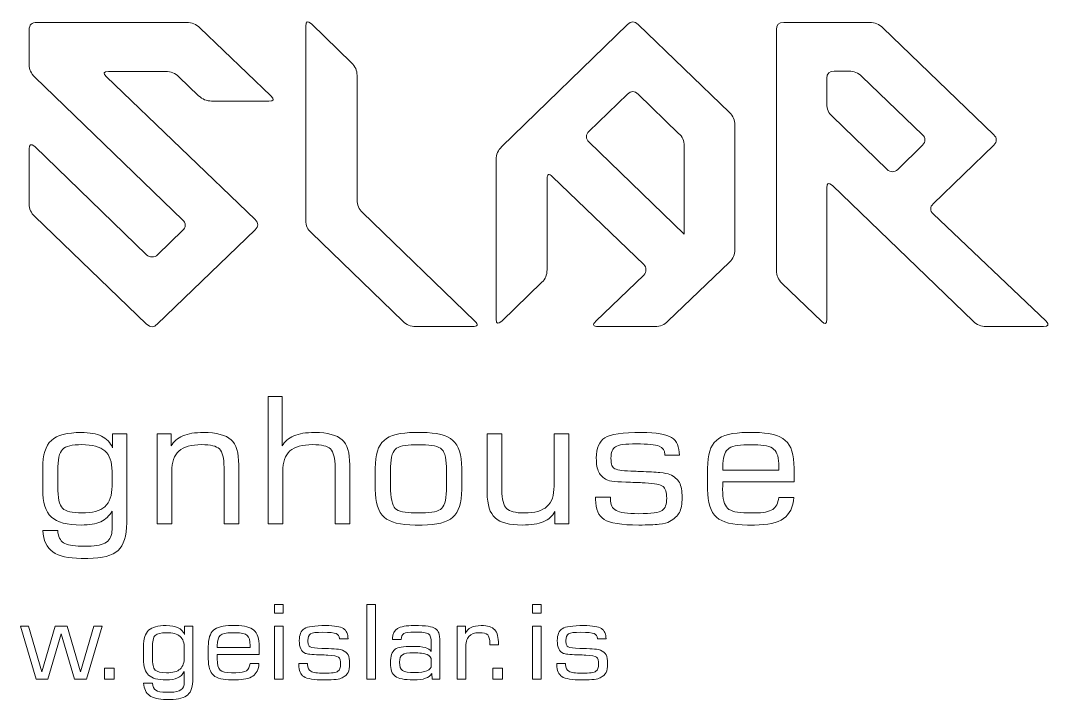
# Model space of a CAD drawing. Header units: inches. Extents: x -487 to 78, y 105 to 340.
# Drawn here: x -360.27 to -334.4, y 156.61 to 173.67 of the extents above; entities that cross this region are included whole.
import ezdxf

# ---------------------------------------------------------------- set-up
doc = ezdxf.new("R2010")
doc.units = ezdxf.units.IN
doc.header["$MEASUREMENT"] = 0
doc.layers.add('Capa 2', color=20, linetype='Continuous')

msp = doc.modelspace()

# ---------------------------------------------------------------- linework, layer by layer
at = {"layer": 'Capa 2', "lineweight": 0}
for points in [[(-353.886, 158.771), (-353.886, 158.993), (-353.67, 158.993), (-353.67, 158.771), (-353.886, 158.771)], [(-351.564, 157.114), (-351.564, 158.993), (-351.348, 158.993), (-351.348, 157.114), (-351.564, 157.114)], [(-347.397, 158.771), (-347.397, 158.993), (-347.181, 158.993), (-347.181, 158.771), (-347.397, 158.771)], [(-360.272, 158.443), (-360.07, 158.443), (-359.735, 157.3), (-359.399, 158.443), (-359.101, 158.443), (-358.762, 157.3), (-358.427, 158.443), (-358.219, 158.443), (-358.615, 157.114), (-358.913, 157.114), (-359.249, 158.254), (-359.59, 157.114), (-359.882, 157.114), (-360.272, 158.443)], [(-353.886, 157.114), (-353.886, 158.443), (-353.67, 158.443), (-353.67, 157.114), (-353.886, 157.114), (-353.886, 157.114)], [(-347.397, 157.114), (-347.397, 158.443), (-347.181, 158.443), (-347.181, 157.114), (-347.397, 157.114), (-347.397, 157.114)], [(-358.162, 157.114), (-358.162, 157.388), (-357.92, 157.388), (-357.92, 157.114), (-358.162, 157.114)], [(-348.397, 157.114), (-348.397, 157.388), (-348.156, 157.388), (-348.156, 157.114), (-348.397, 157.114)]]:
    msp.add_lwpolyline(points, dxfattribs=at)
for points, knots in [([(-357.102, 166.038), (-357.01, 165.948), (-356.921, 165.948), (-356.834, 166.038), (-356.834, 166.038), (-354.377, 168.409), (-354.377, 168.409), (-354.283, 168.492), (-354.283, 168.578), (-354.375, 168.667), (-354.375, 168.667), (-358.113, 172.258), (-358.113, 172.258), (-358.205, 172.347), (-358.189, 172.392), (-358.063, 172.392), (-358.063, 172.392), (-356.627, 172.392), (-356.627, 172.392), (-356.494, 172.392), (-356.382, 172.347), (-356.29, 172.258), (-356.29, 172.258), (-355.794, 171.78), (-355.794, 171.78), (-355.702, 171.691), (-355.593, 171.646), (-355.467, 171.646), (-355.467, 171.646), (-354.03, 171.646), (-354.03, 171.646), (-353.905, 171.646), (-353.888, 171.691), (-353.981, 171.78), (-353.981, 171.78), (-355.764, 173.49), (-355.764, 173.49), (-355.857, 173.579), (-355.966, 173.624), (-356.092, 173.624), (-356.092, 173.624), (-359.857, 173.624), (-359.857, 173.624), (-359.989, 173.624), (-360.055, 173.56), (-360.055, 173.433), (-360.055, 173.433), (-360.055, 172.563), (-360.055, 172.563), (-360.055, 172.442), (-360.009, 172.337), (-359.916, 172.248), (-359.916, 172.248), (-356.19, 168.655), (-356.19, 168.655), (-356.151, 168.624), (-356.131, 168.579), (-356.131, 168.522), (-356.131, 168.471), (-356.151, 168.43), (-356.19, 168.397), (-356.19, 168.397), (-356.825, 167.777), (-356.825, 167.777), (-356.864, 167.745), (-356.911, 167.729), (-356.964, 167.729), (-357.016, 167.729), (-357.062, 167.745), (-357.102, 167.777), (-357.102, 167.777), (-359.916, 170.5), (-359.916, 170.5), (-360.009, 170.582), (-360.055, 170.563), (-360.055, 170.442), (-360.055, 170.442), (-360.055, 169.057), (-360.055, 169.057), (-360.055, 168.936), (-360.009, 168.831), (-359.916, 168.742), (-359.916, 168.742), (-357.102, 166.038), (-357.102, 166.038)], [0, 0, 0, 0, 1, 1, 1, 2, 2, 2, 3, 3, 3, 4, 4, 4, 5, 5, 5, 6, 6, 6, 7, 7, 7, 8, 8, 8, 9, 9, 9, 10, 10, 10, 11, 11, 11, 12, 12, 12, 13, 13, 13, 14, 14, 14, 15, 15, 15, 16, 16, 16, 17, 17, 17, 18, 18, 18, 19, 19, 19, 20, 20, 20, 21, 21, 21, 22, 22, 22, 23, 23, 23, 24, 24, 24, 25, 25, 25, 26, 26, 26, 27, 27, 27, 28, 28, 28, 28]), ([(-353.099, 173.528), (-353.099, 173.65), (-353.052, 173.668), (-352.96, 173.586), (-352.96, 173.586), (-351.949, 172.603), (-351.949, 172.603), (-351.857, 172.521), (-351.81, 172.415), (-351.81, 172.288), (-351.81, 172.288), (-351.81, 169.157), (-351.81, 169.157), (-351.81, 169.036), (-351.766, 168.931), (-351.676, 168.842), (-351.676, 168.842), (-348.847, 166.114), (-348.847, 166.114), (-348.755, 166.025), (-348.775, 165.98), (-348.907, 165.98), (-348.907, 165.98), (-350.334, 165.98), (-350.334, 165.98), (-350.466, 165.98), (-350.575, 166.025), (-350.661, 166.114), (-350.661, 166.114), (-352.96, 168.331), (-352.96, 168.331), (-353.052, 168.413), (-353.099, 168.518), (-353.099, 168.646), (-353.099, 168.646), (-353.099, 173.528), (-353.099, 173.528)], [0, 0, 0, 0, 1, 1, 1, 2, 2, 2, 3, 3, 3, 4, 4, 4, 5, 5, 5, 6, 6, 6, 7, 7, 7, 8, 8, 8, 9, 9, 9, 10, 10, 10, 11, 11, 11, 12, 12, 12, 12]), ([(-344.744, 173.567), (-344.831, 173.656), (-344.92, 173.656), (-345.012, 173.567), (-345.012, 173.567), (-348.174, 170.5), (-348.174, 170.5), (-348.266, 170.41), (-348.312, 170.302), (-348.312, 170.175), (-348.312, 170.175), (-348.312, 166.162), (-348.312, 166.162), (-348.312, 166.041), (-348.266, 166.025), (-348.174, 166.114), (-348.174, 166.114), (-347.163, 167.089), (-347.163, 167.089), (-347.077, 167.171), (-347.034, 167.277), (-347.034, 167.404), (-347.034, 167.404), (-347.034, 169.688), (-347.034, 169.688), (-347.034, 169.815), (-346.988, 169.834), (-346.895, 169.745), (-346.895, 169.745), (-344.596, 167.537), (-344.596, 167.537), (-344.563, 167.499), (-344.546, 167.455), (-344.546, 167.404), (-344.546, 167.353), (-344.563, 167.308), (-344.596, 167.27), (-344.596, 167.27), (-345.805, 166.114), (-345.805, 166.114), (-345.897, 166.025), (-345.878, 165.98), (-345.746, 165.98), (-345.746, 165.98), (-344.319, 165.98), (-344.319, 165.98), (-344.186, 165.98), (-344.078, 166.025), (-343.992, 166.114), (-343.992, 166.114), (-342.446, 167.595), (-342.446, 167.595), (-342.353, 167.684), (-342.307, 167.789), (-342.307, 167.91), (-342.307, 167.91), (-342.307, 171.044), (-342.307, 171.044), (-342.307, 171.165), (-342.353, 171.27), (-342.446, 171.36), (-342.446, 171.36), (-344.744, 173.567), (-344.744, 173.567)], [0, 0, 0, 0, 1, 1, 1, 2, 2, 2, 3, 3, 3, 4, 4, 4, 5, 5, 5, 6, 6, 6, 7, 7, 7, 8, 8, 8, 9, 9, 9, 10, 10, 10, 11, 11, 11, 12, 12, 12, 13, 13, 13, 14, 14, 14, 15, 15, 15, 16, 16, 16, 17, 17, 17, 18, 18, 18, 19, 19, 19, 20, 20, 20, 21, 21, 21, 21]), ([(-334.546, 165.98), (-334.42, 165.98), (-334.4, 166.025), (-334.486, 166.116), (-334.486, 166.116), (-337.322, 168.808), (-337.322, 168.808), (-337.408, 168.891), (-337.408, 168.977), (-337.322, 169.066), (-337.322, 169.066), (-335.796, 170.538), (-335.796, 170.538), (-335.756, 170.576), (-335.736, 170.621), (-335.736, 170.671), (-335.736, 170.716), (-335.756, 170.758), (-335.796, 170.796), (-335.796, 170.796), (-338.591, 173.49), (-338.591, 173.49), (-338.683, 173.579), (-338.792, 173.624), (-338.918, 173.624), (-338.918, 173.624), (-341.078, 173.624), (-341.078, 173.624), (-341.204, 173.624), (-341.266, 173.564), (-341.266, 173.443), (-341.266, 173.443), (-341.266, 167.385), (-341.266, 167.385), (-341.266, 167.264), (-341.22, 167.159), (-341.127, 167.07), (-341.127, 167.07), (-340.127, 166.105), (-340.127, 166.105), (-340.041, 166.022), (-339.998, 166.041), (-339.998, 166.162), (-339.998, 166.162), (-339.998, 169.468), (-339.998, 169.468), (-339.998, 169.589), (-339.952, 169.608), (-339.859, 169.525), (-339.859, 169.525), (-336.321, 166.114), (-336.321, 166.114), (-336.229, 166.025), (-336.12, 165.98), (-335.994, 165.98), (-335.994, 165.98), (-334.546, 165.98), (-334.546, 165.98)], [0, 0, 0, 0, 1, 1, 1, 2, 2, 2, 3, 3, 3, 4, 4, 4, 5, 5, 5, 6, 6, 6, 7, 7, 7, 8, 8, 8, 9, 9, 9, 10, 10, 10, 11, 11, 11, 12, 12, 12, 13, 13, 13, 14, 14, 14, 15, 15, 15, 16, 16, 16, 17, 17, 17, 18, 18, 18, 19, 19, 19, 19]), ([(-337.59, 170.796), (-337.55, 170.764), (-337.53, 170.723), (-337.53, 170.671), (-337.53, 170.621), (-337.55, 170.576), (-337.59, 170.538), (-337.59, 170.538), (-338.211, 169.926), (-338.211, 169.926), (-338.303, 169.847), (-338.394, 169.848), (-338.487, 169.931), (-338.487, 169.931), (-339.859, 171.254), (-339.859, 171.254), (-339.952, 171.344), (-339.998, 171.449), (-339.998, 171.57), (-339.998, 171.57), (-339.998, 172.219), (-339.998, 172.219), (-339.998, 172.34), (-339.935, 172.401), (-339.81, 172.401), (-339.81, 172.401), (-339.443, 172.401), (-339.443, 172.401), (-339.317, 172.401), (-339.208, 172.356), (-339.116, 172.267), (-339.116, 172.267), (-337.59, 170.796), (-337.59, 170.796)], [0, 0, 0, 0, 1, 1, 1, 2, 2, 2, 3, 3, 3, 4, 4, 4, 5, 5, 5, 6, 6, 6, 7, 7, 7, 8, 8, 8, 9, 9, 9, 10, 10, 10, 11, 11, 11, 11]), ([(-343.589, 168.492), (-343.589, 168.428), (-343.589, 168.364), (-343.589, 168.299), (-343.589, 168.299), (-345.983, 170.624), (-345.983, 170.624), (-346.023, 170.656), (-346.043, 170.697), (-346.043, 170.748), (-346.043, 170.799), (-346.023, 170.844), (-345.983, 170.882), (-345.983, 170.882), (-345.012, 171.818), (-345.012, 171.818), (-344.92, 171.907), (-344.831, 171.907), (-344.744, 171.818), (-344.744, 171.818), (-343.724, 170.834), (-343.724, 170.834), (-343.632, 170.751), (-343.585, 170.646), (-343.585, 170.519), (-343.585, 170.519), (-343.589, 168.492), (-343.589, 168.492)], [0, 0, 0, 0, 1, 1, 1, 2, 2, 2, 3, 3, 3, 4, 4, 4, 5, 5, 5, 6, 6, 6, 7, 7, 7, 8, 8, 8, 9, 9, 9, 9]), ([(-354.045, 161.019), (-354.045, 161.019), (-354.045, 164.222), (-354.045, 164.222), (-354.045, 164.222), (-353.691, 164.222), (-353.691, 164.222), (-353.691, 164.222), (-353.691, 162.975), (-353.691, 162.975), (-353.633, 163.089), (-353.536, 163.178), (-353.4, 163.23), (-353.269, 163.288), (-353.095, 163.314), (-352.876, 163.314), (-352.552, 163.314), (-352.319, 163.252), (-352.188, 163.133), (-352.057, 163.015), (-351.994, 162.803), (-351.994, 162.503), (-351.994, 162.503), (-351.994, 161.019), (-351.994, 161.019), (-351.994, 161.019), (-352.362, 161.019), (-352.362, 161.019), (-352.362, 161.019), (-352.362, 162.433), (-352.362, 162.433), (-352.362, 162.671), (-352.401, 162.825), (-352.479, 162.9), (-352.556, 162.975), (-352.702, 163.01), (-352.925, 163.01), (-353.187, 163.01), (-353.376, 162.957), (-353.497, 162.851), (-353.618, 162.741), (-353.676, 162.569), (-353.676, 162.336), (-353.676, 162.336), (-353.676, 161.019), (-353.676, 161.019), (-353.676, 161.019), (-354.045, 161.019), (-354.045, 161.019)], [0, 0, 0, 0, 1, 1, 1, 2, 2, 2, 3, 3, 3, 4, 4, 4, 5, 5, 5, 6, 6, 6, 7, 7, 7, 8, 8, 8, 9, 9, 9, 10, 10, 10, 11, 11, 11, 12, 12, 12, 13, 13, 13, 14, 14, 14, 15, 15, 15, 16, 16, 16, 16]), ([(-357.603, 163.283), (-357.603, 163.283), (-357.603, 161.045), (-357.603, 161.045), (-357.603, 160.71), (-357.676, 160.481), (-357.821, 160.349), (-357.962, 160.217), (-358.214, 160.151), (-358.577, 160.151), (-358.577, 160.151), (-358.747, 160.151), (-358.747, 160.151), (-359.072, 160.151), (-359.309, 160.203), (-359.46, 160.314), (-359.61, 160.419), (-359.697, 160.6), (-359.716, 160.847), (-359.716, 160.847), (-359.338, 160.847), (-359.338, 160.847), (-359.324, 160.701), (-359.275, 160.6), (-359.193, 160.543), (-359.106, 160.485), (-358.96, 160.459), (-358.742, 160.459), (-358.742, 160.459), (-358.577, 160.459), (-358.577, 160.459), (-358.359, 160.459), (-358.204, 160.49), (-358.112, 160.556), (-358.02, 160.622), (-357.971, 160.728), (-357.971, 160.873), (-357.971, 160.873), (-357.971, 161.34), (-357.971, 161.34), (-358.039, 161.217), (-358.136, 161.129), (-358.257, 161.071), (-358.379, 161.014), (-358.538, 160.988), (-358.747, 160.988), (-359.101, 160.988), (-359.353, 161.054), (-359.498, 161.19), (-359.644, 161.323), (-359.716, 161.552), (-359.716, 161.882), (-359.716, 161.882), (-359.716, 162.42), (-359.716, 162.42), (-359.716, 162.75), (-359.644, 162.979), (-359.498, 163.116), (-359.353, 163.248), (-359.101, 163.314), (-358.747, 163.314), (-358.534, 163.314), (-358.364, 163.283), (-358.238, 163.222), (-358.112, 163.16), (-358.015, 163.063), (-357.957, 162.931), (-357.957, 162.931), (-357.957, 163.283), (-357.957, 163.283), (-357.957, 163.283), (-357.603, 163.283), (-357.603, 163.283), (-357.603, 163.283), (-357.603, 163.283), (-357.603, 163.283)], [0, 0, 0, 0, 1, 1, 1, 2, 2, 2, 3, 3, 3, 4, 4, 4, 5, 5, 5, 6, 6, 6, 7, 7, 7, 8, 8, 8, 9, 9, 9, 10, 10, 10, 11, 11, 11, 12, 12, 12, 13, 13, 13, 14, 14, 14, 15, 15, 15, 16, 16, 16, 17, 17, 17, 18, 18, 18, 19, 19, 19, 20, 20, 20, 21, 21, 21, 22, 22, 22, 23, 23, 23, 24, 24, 24, 25, 25, 25, 25]), ([(-356.837, 161.019), (-356.837, 161.019), (-356.837, 163.283), (-356.837, 163.283), (-356.837, 163.283), (-356.483, 163.283), (-356.483, 163.283), (-356.483, 163.283), (-356.483, 162.975), (-356.483, 162.975), (-356.425, 163.089), (-356.328, 163.178), (-356.192, 163.23), (-356.061, 163.288), (-355.887, 163.314), (-355.669, 163.314), (-355.344, 163.314), (-355.111, 163.252), (-354.98, 163.133), (-354.849, 163.015), (-354.786, 162.803), (-354.786, 162.503), (-354.786, 162.503), (-354.786, 161.019), (-354.786, 161.019), (-354.786, 161.019), (-355.155, 161.019), (-355.155, 161.019), (-355.155, 161.019), (-355.155, 162.433), (-355.155, 162.433), (-355.155, 162.671), (-355.193, 162.825), (-355.271, 162.9), (-355.349, 162.975), (-355.494, 163.01), (-355.717, 163.01), (-355.979, 163.01), (-356.168, 162.957), (-356.289, 162.847), (-356.41, 162.741), (-356.469, 162.569), (-356.469, 162.336), (-356.469, 162.336), (-356.469, 161.019), (-356.469, 161.019), (-356.469, 161.019), (-356.837, 161.019), (-356.837, 161.019)], [0, 0, 0, 0, 1, 1, 1, 2, 2, 2, 3, 3, 3, 4, 4, 4, 5, 5, 5, 6, 6, 6, 7, 7, 7, 8, 8, 8, 9, 9, 9, 10, 10, 10, 11, 11, 11, 12, 12, 12, 13, 13, 13, 14, 14, 14, 15, 15, 15, 16, 16, 16, 16]), ([(-350.351, 160.988), (-350.724, 160.988), (-350.981, 161.054), (-351.131, 161.186), (-351.277, 161.318), (-351.354, 161.552), (-351.354, 161.882), (-351.354, 161.882), (-351.354, 162.42), (-351.354, 162.42), (-351.354, 162.75), (-351.282, 162.984), (-351.131, 163.116), (-350.986, 163.248), (-350.724, 163.314), (-350.356, 163.314), (-350.356, 163.314), (-350.181, 163.314), (-350.181, 163.314), (-349.808, 163.314), (-349.551, 163.248), (-349.401, 163.116), (-349.25, 162.984), (-349.178, 162.75), (-349.178, 162.42), (-349.178, 162.42), (-349.178, 161.882), (-349.178, 161.882), (-349.178, 161.547), (-349.25, 161.318), (-349.401, 161.186), (-349.546, 161.054), (-349.808, 160.988), (-350.176, 160.988), (-350.176, 160.988), (-350.351, 160.988), (-350.351, 160.988), (-350.351, 160.988), (-350.351, 160.988), (-350.351, 160.988)], [0, 0, 0, 0, 1, 1, 1, 2, 2, 2, 3, 3, 3, 4, 4, 4, 5, 5, 5, 6, 6, 6, 7, 7, 7, 8, 8, 8, 9, 9, 9, 10, 10, 10, 11, 11, 11, 12, 12, 12, 13, 13, 13, 13]), ([(-346.482, 163.283), (-346.482, 163.283), (-346.482, 161.019), (-346.482, 161.019), (-346.482, 161.019), (-346.836, 161.019), (-346.836, 161.019), (-346.836, 161.019), (-346.836, 161.327), (-346.836, 161.327), (-346.894, 161.212), (-346.991, 161.129), (-347.127, 161.071), (-347.258, 161.014), (-347.437, 160.988), (-347.656, 160.988), (-347.98, 160.988), (-348.208, 161.049), (-348.339, 161.168), (-348.47, 161.287), (-348.538, 161.499), (-348.538, 161.798), (-348.538, 161.798), (-348.538, 163.283), (-348.538, 163.283), (-348.538, 163.283), (-348.169, 163.283), (-348.169, 163.283), (-348.169, 163.283), (-348.169, 161.869), (-348.169, 161.869), (-348.169, 161.635), (-348.131, 161.477), (-348.053, 161.402), (-347.976, 161.331), (-347.825, 161.292), (-347.602, 161.292), (-347.345, 161.292), (-347.156, 161.345), (-347.035, 161.455), (-346.914, 161.561), (-346.856, 161.732), (-346.856, 161.966), (-346.856, 161.966), (-346.856, 163.283), (-346.856, 163.283), (-346.856, 163.283), (-346.482, 163.283), (-346.482, 163.283)], [0, 0, 0, 0, 1, 1, 1, 2, 2, 2, 3, 3, 3, 4, 4, 4, 5, 5, 5, 6, 6, 6, 7, 7, 7, 8, 8, 8, 9, 9, 9, 10, 10, 10, 11, 11, 11, 12, 12, 12, 13, 13, 13, 14, 14, 14, 15, 15, 15, 16, 16, 16, 16]), ([(-345.814, 161.693), (-345.814, 161.693), (-345.44, 161.693), (-345.44, 161.693), (-345.44, 161.693), (-345.44, 161.64), (-345.44, 161.64), (-345.44, 161.503), (-345.392, 161.406), (-345.295, 161.353), (-345.203, 161.301), (-345.014, 161.274), (-344.728, 161.274), (-344.408, 161.274), (-344.209, 161.301), (-344.136, 161.353), (-344.059, 161.406), (-344.025, 161.512), (-344.025, 161.662), (-344.025, 161.812), (-344.054, 161.909), (-344.117, 161.957), (-344.175, 162.006), (-344.325, 162.036), (-344.568, 162.05), (-344.66, 162.054), (-344.781, 162.058), (-344.936, 162.063), (-345.271, 162.072), (-345.469, 162.094), (-345.532, 162.124), (-345.624, 162.173), (-345.692, 162.235), (-345.731, 162.318), (-345.775, 162.402), (-345.794, 162.517), (-345.794, 162.671), (-345.794, 162.922), (-345.721, 163.094), (-345.581, 163.182), (-345.44, 163.27), (-345.135, 163.314), (-344.655, 163.314), (-344.287, 163.314), (-344.034, 163.27), (-343.903, 163.186), (-343.768, 163.103), (-343.705, 162.953), (-343.705, 162.741), (-343.705, 162.741), (-344.073, 162.741), (-344.073, 162.741), (-344.073, 162.741), (-344.073, 162.763), (-344.073, 162.763), (-344.073, 162.865), (-344.122, 162.931), (-344.214, 162.97), (-344.311, 163.01), (-344.5, 163.028), (-344.786, 163.028), (-345.062, 163.028), (-345.237, 163.006), (-345.309, 162.957), (-345.387, 162.913), (-345.426, 162.816), (-345.426, 162.671), (-345.426, 162.583), (-345.416, 162.521), (-345.401, 162.486), (-345.387, 162.446), (-345.363, 162.42), (-345.329, 162.402), (-345.251, 162.367), (-345.091, 162.345), (-344.834, 162.34), (-344.771, 162.34), (-344.723, 162.336), (-344.684, 162.336), (-344.476, 162.327), (-344.316, 162.318), (-344.194, 162.305), (-344.078, 162.296), (-343.991, 162.279), (-343.942, 162.257), (-343.831, 162.208), (-343.753, 162.142), (-343.705, 162.058), (-343.661, 161.97), (-343.637, 161.847), (-343.637, 161.684), (-343.637, 161.516), (-343.661, 161.393), (-343.705, 161.305), (-343.753, 161.217), (-343.836, 161.142), (-343.952, 161.076), (-344.005, 161.045), (-344.093, 161.023), (-344.214, 161.01), (-344.335, 160.997), (-344.505, 160.988), (-344.723, 160.988), (-345.164, 160.988), (-345.455, 161.036), (-345.6, 161.129), (-345.741, 161.221), (-345.814, 161.389), (-345.814, 161.631), (-345.814, 161.631), (-345.814, 161.693), (-345.814, 161.693)], [0, 0, 0, 0, 1, 1, 1, 2, 2, 2, 3, 3, 3, 4, 4, 4, 5, 5, 5, 6, 6, 6, 7, 7, 7, 8, 8, 8, 9, 9, 9, 10, 10, 10, 11, 11, 11, 12, 12, 12, 13, 13, 13, 14, 14, 14, 15, 15, 15, 16, 16, 16, 17, 17, 17, 18, 18, 18, 19, 19, 19, 20, 20, 20, 21, 21, 21, 22, 22, 22, 23, 23, 23, 24, 24, 24, 25, 25, 25, 26, 26, 26, 27, 27, 27, 28, 28, 28, 29, 29, 29, 30, 30, 30, 31, 31, 31, 32, 32, 32, 33, 33, 33, 34, 34, 34, 35, 35, 35, 36, 36, 36, 37, 37, 37, 37]), ([(-341.993, 160.988), (-342.367, 160.988), (-342.624, 161.054), (-342.774, 161.186), (-342.919, 161.318), (-342.997, 161.552), (-342.997, 161.882), (-342.997, 161.882), (-342.997, 162.42), (-342.997, 162.42), (-342.997, 162.75), (-342.924, 162.984), (-342.774, 163.116), (-342.629, 163.248), (-342.367, 163.314), (-341.998, 163.314), (-341.998, 163.314), (-341.824, 163.314), (-341.824, 163.314), (-341.451, 163.314), (-341.194, 163.248), (-341.043, 163.116), (-340.893, 162.984), (-340.82, 162.75), (-340.82, 162.42), (-340.82, 162.42), (-340.82, 162.076), (-340.82, 162.076), (-340.82, 162.076), (-342.614, 162.076), (-342.614, 162.076), (-342.614, 162.054), (-342.614, 162.028), (-342.614, 161.997), (-342.614, 161.97), (-342.619, 161.931), (-342.619, 161.882), (-342.619, 161.649), (-342.575, 161.49), (-342.493, 161.411), (-342.41, 161.331), (-342.246, 161.292), (-341.998, 161.292), (-341.998, 161.292), (-341.824, 161.292), (-341.824, 161.292), (-341.601, 161.292), (-341.446, 161.323), (-341.359, 161.38), (-341.276, 161.437), (-341.223, 161.538), (-341.208, 161.684), (-341.208, 161.684), (-340.825, 161.684), (-340.825, 161.684), (-340.845, 161.437), (-340.932, 161.261), (-341.087, 161.151), (-341.242, 161.045), (-341.484, 160.988), (-341.819, 160.988), (-341.819, 160.988), (-341.993, 160.988), (-341.993, 160.988), (-341.993, 160.988), (-341.993, 160.988), (-341.993, 160.988)], [0, 0, 0, 0, 1, 1, 1, 2, 2, 2, 3, 3, 3, 4, 4, 4, 5, 5, 5, 6, 6, 6, 7, 7, 7, 8, 8, 8, 9, 9, 9, 10, 10, 10, 11, 11, 11, 12, 12, 12, 13, 13, 13, 14, 14, 14, 15, 15, 15, 16, 16, 16, 17, 17, 17, 18, 18, 18, 19, 19, 19, 20, 20, 20, 21, 21, 21, 22, 22, 22, 22]), ([(-357.971, 161.966), (-357.971, 161.966), (-357.971, 162.336), (-357.971, 162.336), (-357.971, 162.574), (-358.029, 162.746), (-358.151, 162.851), (-358.272, 162.957), (-358.466, 163.01), (-358.732, 163.01), (-358.975, 163.01), (-359.135, 162.97), (-359.217, 162.891), (-359.3, 162.812), (-359.338, 162.631), (-359.338, 162.345), (-359.338, 162.345), (-359.338, 161.957), (-359.338, 161.957), (-359.338, 161.675), (-359.3, 161.49), (-359.217, 161.411), (-359.135, 161.331), (-358.975, 161.292), (-358.732, 161.292), (-358.466, 161.292), (-358.272, 161.345), (-358.151, 161.45), (-358.029, 161.561), (-357.971, 161.732), (-357.971, 161.966), (-357.971, 161.966), (-357.971, 161.966), (-357.971, 161.966)], [0, 0, 0, 0, 1, 1, 1, 2, 2, 2, 3, 3, 3, 4, 4, 4, 5, 5, 5, 6, 6, 6, 7, 7, 7, 8, 8, 8, 9, 9, 9, 10, 10, 10, 11, 11, 11, 11]), ([(-349.561, 161.957), (-349.561, 161.957), (-349.561, 162.345), (-349.561, 162.345), (-349.561, 162.631), (-349.599, 162.812), (-349.677, 162.891), (-349.759, 162.966), (-349.924, 163.006), (-350.181, 163.006), (-350.181, 163.006), (-350.356, 163.006), (-350.356, 163.006), (-350.608, 163.006), (-350.773, 162.966), (-350.85, 162.891), (-350.933, 162.812), (-350.971, 162.631), (-350.971, 162.345), (-350.971, 162.345), (-350.971, 161.957), (-350.971, 161.957), (-350.971, 161.671), (-350.928, 161.486), (-350.85, 161.406), (-350.773, 161.331), (-350.608, 161.292), (-350.356, 161.292), (-350.356, 161.292), (-350.181, 161.292), (-350.181, 161.292), (-349.929, 161.292), (-349.759, 161.331), (-349.682, 161.411), (-349.599, 161.49), (-349.561, 161.671), (-349.561, 161.957), (-349.561, 161.957), (-349.561, 161.957), (-349.561, 161.957)], [0, 0, 0, 0, 1, 1, 1, 2, 2, 2, 3, 3, 3, 4, 4, 4, 5, 5, 5, 6, 6, 6, 7, 7, 7, 8, 8, 8, 9, 9, 9, 10, 10, 10, 11, 11, 11, 12, 12, 12, 13, 13, 13, 13]), ([(-342.614, 162.371), (-342.614, 162.371), (-341.203, 162.371), (-341.203, 162.371), (-341.203, 162.371), (-341.203, 162.459), (-341.203, 162.459), (-341.203, 162.671), (-341.242, 162.816), (-341.329, 162.891), (-341.412, 162.97), (-341.577, 163.006), (-341.824, 163.006), (-341.824, 163.006), (-341.998, 163.006), (-341.998, 163.006), (-342.241, 163.006), (-342.406, 162.97), (-342.488, 162.891), (-342.571, 162.816), (-342.614, 162.671), (-342.614, 162.459), (-342.614, 162.459), (-342.614, 162.371), (-342.614, 162.371)], [0, 0, 0, 0, 1, 1, 1, 2, 2, 2, 3, 3, 3, 4, 4, 4, 5, 5, 5, 6, 6, 6, 7, 7, 7, 8, 8, 8, 8]), ([(-355.939, 158.443), (-355.939, 158.443), (-355.939, 157.13), (-355.939, 157.13), (-355.939, 156.933), (-355.982, 156.799), (-356.067, 156.721), (-356.15, 156.644), (-356.297, 156.605), (-356.511, 156.605), (-356.511, 156.605), (-356.61, 156.605), (-356.61, 156.605), (-356.801, 156.605), (-356.94, 156.636), (-357.028, 156.701), (-357.116, 156.763), (-357.167, 156.869), (-357.179, 157.013), (-357.179, 157.013), (-356.957, 157.013), (-356.957, 157.013), (-356.948, 156.928), (-356.92, 156.869), (-356.872, 156.835), (-356.821, 156.801), (-356.735, 156.786), (-356.607, 156.786), (-356.607, 156.786), (-356.511, 156.786), (-356.511, 156.786), (-356.383, 156.786), (-356.292, 156.804), (-356.238, 156.843), (-356.184, 156.882), (-356.155, 156.944), (-356.155, 157.029), (-356.155, 157.029), (-356.155, 157.303), (-356.155, 157.303), (-356.195, 157.23), (-356.252, 157.179), (-356.323, 157.145), (-356.394, 157.112), (-356.488, 157.096), (-356.61, 157.096), (-356.818, 157.096), (-356.966, 157.135), (-357.051, 157.215), (-357.136, 157.293), (-357.179, 157.427), (-357.179, 157.621), (-357.179, 157.621), (-357.179, 157.936), (-357.179, 157.936), (-357.179, 158.13), (-357.136, 158.264), (-357.051, 158.344), (-356.966, 158.422), (-356.818, 158.461), (-356.61, 158.461), (-356.485, 158.461), (-356.386, 158.443), (-356.312, 158.406), (-356.238, 158.37), (-356.181, 158.313), (-356.147, 158.236), (-356.147, 158.236), (-356.147, 158.443), (-356.147, 158.443), (-356.147, 158.443), (-355.939, 158.443), (-355.939, 158.443), (-355.939, 158.443), (-355.939, 158.443), (-355.939, 158.443)], [0, 0, 0, 0, 1, 1, 1, 2, 2, 2, 3, 3, 3, 4, 4, 4, 5, 5, 5, 6, 6, 6, 7, 7, 7, 8, 8, 8, 9, 9, 9, 10, 10, 10, 11, 11, 11, 12, 12, 12, 13, 13, 13, 14, 14, 14, 15, 15, 15, 16, 16, 16, 17, 17, 17, 18, 18, 18, 19, 19, 19, 20, 20, 20, 21, 21, 21, 22, 22, 22, 23, 23, 23, 24, 24, 24, 25, 25, 25, 25]), ([(-354.962, 157.096), (-355.181, 157.096), (-355.332, 157.135), (-355.42, 157.212), (-355.505, 157.29), (-355.551, 157.427), (-355.551, 157.621), (-355.551, 157.621), (-355.551, 157.936), (-355.551, 157.936), (-355.551, 158.13), (-355.508, 158.267), (-355.42, 158.344), (-355.335, 158.422), (-355.181, 158.461), (-354.965, 158.461), (-354.965, 158.461), (-354.863, 158.461), (-354.863, 158.461), (-354.644, 158.461), (-354.493, 158.422), (-354.405, 158.344), (-354.317, 158.267), (-354.274, 158.13), (-354.274, 157.936), (-354.274, 157.936), (-354.274, 157.734), (-354.274, 157.734), (-354.274, 157.734), (-355.326, 157.734), (-355.326, 157.734), (-355.326, 157.722), (-355.326, 157.706), (-355.326, 157.688), (-355.326, 157.672), (-355.329, 157.649), (-355.329, 157.621), (-355.329, 157.484), (-355.303, 157.391), (-355.255, 157.344), (-355.207, 157.298), (-355.11, 157.274), (-354.965, 157.274), (-354.965, 157.274), (-354.863, 157.274), (-354.863, 157.274), (-354.732, 157.274), (-354.641, 157.293), (-354.59, 157.326), (-354.541, 157.36), (-354.51, 157.419), (-354.502, 157.504), (-354.502, 157.504), (-354.277, 157.504), (-354.277, 157.504), (-354.288, 157.36), (-354.34, 157.256), (-354.431, 157.192), (-354.522, 157.13), (-354.664, 157.096), (-354.86, 157.096), (-354.86, 157.096), (-354.962, 157.096), (-354.962, 157.096), (-354.962, 157.096), (-354.962, 157.096), (-354.962, 157.096)], [0, 0, 0, 0, 1, 1, 1, 2, 2, 2, 3, 3, 3, 4, 4, 4, 5, 5, 5, 6, 6, 6, 7, 7, 7, 8, 8, 8, 9, 9, 9, 10, 10, 10, 11, 11, 11, 12, 12, 12, 13, 13, 13, 14, 14, 14, 15, 15, 15, 16, 16, 16, 17, 17, 17, 18, 18, 18, 19, 19, 19, 20, 20, 20, 21, 21, 21, 22, 22, 22, 22]), ([(-353.275, 157.51), (-353.275, 157.51), (-353.056, 157.51), (-353.056, 157.51), (-353.056, 157.51), (-353.056, 157.479), (-353.056, 157.479), (-353.056, 157.398), (-353.027, 157.342), (-352.971, 157.311), (-352.917, 157.279), (-352.806, 157.264), (-352.638, 157.264), (-352.45, 157.264), (-352.334, 157.279), (-352.291, 157.311), (-352.246, 157.342), (-352.226, 157.404), (-352.226, 157.491), (-352.226, 157.579), (-352.243, 157.636), (-352.28, 157.665), (-352.314, 157.693), (-352.402, 157.711), (-352.544, 157.719), (-352.598, 157.722), (-352.669, 157.724), (-352.76, 157.727), (-352.956, 157.732), (-353.073, 157.745), (-353.11, 157.763), (-353.164, 157.791), (-353.204, 157.827), (-353.226, 157.877), (-353.252, 157.926), (-353.263, 157.993), (-353.263, 158.083), (-353.263, 158.231), (-353.221, 158.331), (-353.138, 158.383), (-353.056, 158.435), (-352.877, 158.461), (-352.595, 158.461), (-352.379, 158.461), (-352.231, 158.435), (-352.155, 158.386), (-352.075, 158.337), (-352.038, 158.249), (-352.038, 158.125), (-352.038, 158.125), (-352.254, 158.125), (-352.254, 158.125), (-352.254, 158.125), (-352.254, 158.138), (-352.254, 158.138), (-352.254, 158.197), (-352.283, 158.236), (-352.337, 158.259), (-352.393, 158.282), (-352.504, 158.293), (-352.672, 158.293), (-352.834, 158.293), (-352.936, 158.28), (-352.979, 158.251), (-353.025, 158.226), (-353.047, 158.169), (-353.047, 158.083), (-353.047, 158.032), (-353.042, 157.996), (-353.033, 157.975), (-353.025, 157.952), (-353.01, 157.936), (-352.99, 157.926), (-352.945, 157.905), (-352.851, 157.892), (-352.7, 157.889), (-352.664, 157.889), (-352.635, 157.887), (-352.612, 157.887), (-352.49, 157.882), (-352.396, 157.877), (-352.325, 157.869), (-352.257, 157.864), (-352.206, 157.853), (-352.177, 157.84), (-352.112, 157.812), (-352.067, 157.773), (-352.038, 157.724), (-352.012, 157.672), (-351.998, 157.6), (-351.998, 157.504), (-351.998, 157.406), (-352.012, 157.334), (-352.038, 157.282), (-352.067, 157.23), (-352.115, 157.187), (-352.183, 157.148), (-352.214, 157.13), (-352.265, 157.117), (-352.337, 157.109), (-352.408, 157.101), (-352.507, 157.096), (-352.635, 157.096), (-352.894, 157.096), (-353.064, 157.124), (-353.15, 157.179), (-353.232, 157.233), (-353.275, 157.331), (-353.275, 157.473), (-353.275, 157.473), (-353.275, 157.51), (-353.275, 157.51)], [0, 0, 0, 0, 1, 1, 1, 2, 2, 2, 3, 3, 3, 4, 4, 4, 5, 5, 5, 6, 6, 6, 7, 7, 7, 8, 8, 8, 9, 9, 9, 10, 10, 10, 11, 11, 11, 12, 12, 12, 13, 13, 13, 14, 14, 14, 15, 15, 15, 16, 16, 16, 17, 17, 17, 18, 18, 18, 19, 19, 19, 20, 20, 20, 21, 21, 21, 22, 22, 22, 23, 23, 23, 24, 24, 24, 25, 25, 25, 26, 26, 26, 27, 27, 27, 28, 28, 28, 29, 29, 29, 30, 30, 30, 31, 31, 31, 32, 32, 32, 33, 33, 33, 34, 34, 34, 35, 35, 35, 36, 36, 36, 37, 37, 37, 37]), ([(-349.933, 157.254), (-349.967, 157.199), (-350.018, 157.158), (-350.092, 157.135), (-350.163, 157.109), (-350.266, 157.096), (-350.393, 157.096), (-350.624, 157.096), (-350.774, 157.127), (-350.854, 157.187), (-350.931, 157.246), (-350.971, 157.354), (-350.971, 157.517), (-350.971, 157.61), (-350.962, 157.683), (-350.942, 157.737), (-350.925, 157.789), (-350.894, 157.833), (-350.854, 157.864), (-350.817, 157.892), (-350.766, 157.91), (-350.698, 157.921), (-350.629, 157.933), (-350.533, 157.939), (-350.405, 157.939), (-350.271, 157.939), (-350.172, 157.928), (-350.101, 157.908), (-350.032, 157.889), (-349.978, 157.856), (-349.944, 157.809), (-349.944, 157.809), (-349.944, 158.039), (-349.944, 158.039), (-349.944, 158.148), (-349.967, 158.218), (-350.012, 158.251), (-350.061, 158.282), (-350.175, 158.298), (-350.362, 158.298), (-350.496, 158.298), (-350.587, 158.285), (-350.632, 158.259), (-350.675, 158.233), (-350.698, 158.187), (-350.7, 158.114), (-350.7, 158.114), (-350.916, 158.114), (-350.916, 158.114), (-350.916, 158.114), (-350.916, 158.145), (-350.916, 158.145), (-350.916, 158.259), (-350.877, 158.339), (-350.794, 158.388), (-350.715, 158.437), (-350.572, 158.461), (-350.376, 158.461), (-350.22, 158.461), (-350.103, 158.455), (-350.024, 158.443), (-349.941, 158.432), (-349.882, 158.412), (-349.845, 158.386), (-349.802, 158.357), (-349.771, 158.318), (-349.754, 158.275), (-349.737, 158.231), (-349.728, 158.153), (-349.728, 158.045), (-349.728, 158.045), (-349.728, 157.114), (-349.728, 157.114), (-349.728, 157.114), (-349.924, 157.114), (-349.924, 157.114), (-349.924, 157.114), (-349.933, 157.254), (-349.933, 157.254), (-349.933, 157.254), (-349.933, 157.254), (-349.933, 157.254)], [0, 0, 0, 0, 1, 1, 1, 2, 2, 2, 3, 3, 3, 4, 4, 4, 5, 5, 5, 6, 6, 6, 7, 7, 7, 8, 8, 8, 9, 9, 9, 10, 10, 10, 11, 11, 11, 12, 12, 12, 13, 13, 13, 14, 14, 14, 15, 15, 15, 16, 16, 16, 17, 17, 17, 18, 18, 18, 19, 19, 19, 20, 20, 20, 21, 21, 21, 22, 22, 22, 23, 23, 23, 24, 24, 24, 25, 25, 25, 26, 26, 26, 27, 27, 27, 27]), ([(-349.297, 157.114), (-349.297, 157.114), (-349.297, 158.443), (-349.297, 158.443), (-349.297, 158.443), (-349.087, 158.443), (-349.087, 158.443), (-349.087, 158.443), (-349.087, 158.262), (-349.087, 158.262), (-349.055, 158.331), (-349.01, 158.381), (-348.944, 158.414), (-348.879, 158.445), (-348.794, 158.461), (-348.686, 158.461), (-348.526, 158.461), (-348.416, 158.427), (-348.35, 158.357), (-348.285, 158.288), (-348.254, 158.163), (-348.254, 157.985), (-348.254, 157.985), (-348.254, 157.975), (-348.254, 157.975), (-348.254, 157.975), (-348.472, 157.975), (-348.472, 157.975), (-348.472, 157.975), (-348.472, 158.014), (-348.472, 158.014), (-348.472, 158.12), (-348.49, 158.192), (-348.526, 158.228), (-348.563, 158.264), (-348.635, 158.282), (-348.737, 158.282), (-348.856, 158.282), (-348.944, 158.251), (-348.998, 158.189), (-349.052, 158.127), (-349.078, 158.026), (-349.078, 157.887), (-349.078, 157.887), (-349.078, 157.114), (-349.078, 157.114), (-349.078, 157.114), (-349.297, 157.114), (-349.297, 157.114)], [0, 0, 0, 0, 1, 1, 1, 2, 2, 2, 3, 3, 3, 4, 4, 4, 5, 5, 5, 6, 6, 6, 7, 7, 7, 8, 8, 8, 9, 9, 9, 10, 10, 10, 11, 11, 11, 12, 12, 12, 13, 13, 13, 14, 14, 14, 15, 15, 15, 16, 16, 16, 16]), ([(-346.786, 157.51), (-346.786, 157.51), (-346.568, 157.51), (-346.568, 157.51), (-346.568, 157.51), (-346.568, 157.479), (-346.568, 157.479), (-346.568, 157.398), (-346.539, 157.342), (-346.482, 157.311), (-346.428, 157.279), (-346.317, 157.264), (-346.15, 157.264), (-345.962, 157.264), (-345.845, 157.279), (-345.803, 157.311), (-345.757, 157.342), (-345.737, 157.404), (-345.737, 157.491), (-345.737, 157.579), (-345.754, 157.636), (-345.791, 157.665), (-345.826, 157.693), (-345.914, 157.711), (-346.056, 157.719), (-346.11, 157.722), (-346.181, 157.724), (-346.272, 157.727), (-346.468, 157.732), (-346.585, 157.745), (-346.622, 157.763), (-346.676, 157.791), (-346.715, 157.827), (-346.738, 157.877), (-346.764, 157.926), (-346.775, 157.993), (-346.775, 158.083), (-346.775, 158.231), (-346.732, 158.331), (-346.65, 158.383), (-346.568, 158.435), (-346.388, 158.461), (-346.107, 158.461), (-345.891, 158.461), (-345.743, 158.435), (-345.666, 158.386), (-345.587, 158.337), (-345.55, 158.249), (-345.55, 158.125), (-345.55, 158.125), (-345.766, 158.125), (-345.766, 158.125), (-345.766, 158.125), (-345.766, 158.138), (-345.766, 158.138), (-345.766, 158.197), (-345.794, 158.236), (-345.848, 158.259), (-345.905, 158.282), (-346.016, 158.293), (-346.184, 158.293), (-346.346, 158.293), (-346.448, 158.28), (-346.491, 158.251), (-346.536, 158.226), (-346.559, 158.169), (-346.559, 158.083), (-346.559, 158.032), (-346.553, 157.996), (-346.545, 157.975), (-346.536, 157.952), (-346.522, 157.936), (-346.502, 157.926), (-346.457, 157.905), (-346.363, 157.892), (-346.212, 157.889), (-346.175, 157.889), (-346.147, 157.887), (-346.124, 157.887), (-346.002, 157.882), (-345.908, 157.877), (-345.837, 157.869), (-345.769, 157.864), (-345.718, 157.853), (-345.689, 157.84), (-345.624, 157.812), (-345.578, 157.773), (-345.55, 157.724), (-345.524, 157.672), (-345.51, 157.6), (-345.51, 157.504), (-345.51, 157.406), (-345.524, 157.334), (-345.55, 157.282), (-345.578, 157.23), (-345.627, 157.187), (-345.695, 157.148), (-345.726, 157.13), (-345.777, 157.117), (-345.848, 157.109), (-345.919, 157.101), (-346.019, 157.096), (-346.147, 157.096), (-346.405, 157.096), (-346.576, 157.124), (-346.661, 157.179), (-346.744, 157.233), (-346.786, 157.331), (-346.786, 157.473), (-346.786, 157.473), (-346.786, 157.51), (-346.786, 157.51)], [0, 0, 0, 0, 1, 1, 1, 2, 2, 2, 3, 3, 3, 4, 4, 4, 5, 5, 5, 6, 6, 6, 7, 7, 7, 8, 8, 8, 9, 9, 9, 10, 10, 10, 11, 11, 11, 12, 12, 12, 13, 13, 13, 14, 14, 14, 15, 15, 15, 16, 16, 16, 17, 17, 17, 18, 18, 18, 19, 19, 19, 20, 20, 20, 21, 21, 21, 22, 22, 22, 23, 23, 23, 24, 24, 24, 25, 25, 25, 26, 26, 26, 27, 27, 27, 28, 28, 28, 29, 29, 29, 30, 30, 30, 31, 31, 31, 32, 32, 32, 33, 33, 33, 34, 34, 34, 35, 35, 35, 36, 36, 36, 37, 37, 37, 37]), ([(-356.155, 157.67), (-356.155, 157.67), (-356.155, 157.887), (-356.155, 157.887), (-356.155, 158.026), (-356.189, 158.127), (-356.261, 158.189), (-356.331, 158.251), (-356.445, 158.282), (-356.602, 158.282), (-356.744, 158.282), (-356.838, 158.259), (-356.886, 158.213), (-356.934, 158.166), (-356.957, 158.06), (-356.957, 157.892), (-356.957, 157.892), (-356.957, 157.665), (-356.957, 157.665), (-356.957, 157.499), (-356.934, 157.391), (-356.886, 157.344), (-356.838, 157.298), (-356.744, 157.274), (-356.602, 157.274), (-356.445, 157.274), (-356.331, 157.305), (-356.261, 157.367), (-356.189, 157.432), (-356.155, 157.533), (-356.155, 157.67), (-356.155, 157.67), (-356.155, 157.67), (-356.155, 157.67)], [0, 0, 0, 0, 1, 1, 1, 2, 2, 2, 3, 3, 3, 4, 4, 4, 5, 5, 5, 6, 6, 6, 7, 7, 7, 8, 8, 8, 9, 9, 9, 10, 10, 10, 11, 11, 11, 11]), ([(-355.326, 157.908), (-355.326, 157.908), (-354.499, 157.908), (-354.499, 157.908), (-354.499, 157.908), (-354.499, 157.959), (-354.499, 157.959), (-354.499, 158.083), (-354.522, 158.169), (-354.573, 158.213), (-354.621, 158.259), (-354.718, 158.28), (-354.863, 158.28), (-354.863, 158.28), (-354.965, 158.28), (-354.965, 158.28), (-355.107, 158.28), (-355.204, 158.259), (-355.252, 158.213), (-355.3, 158.169), (-355.326, 158.083), (-355.326, 157.959), (-355.326, 157.959), (-355.326, 157.908), (-355.326, 157.908)], [0, 0, 0, 0, 1, 1, 1, 2, 2, 2, 3, 3, 3, 4, 4, 4, 5, 5, 5, 6, 6, 6, 7, 7, 7, 8, 8, 8, 8]), ([(-349.944, 157.453), (-349.944, 157.453), (-349.944, 157.592), (-349.944, 157.592), (-349.944, 157.657), (-349.978, 157.701), (-350.049, 157.732), (-350.12, 157.76), (-350.234, 157.776), (-350.388, 157.776), (-350.53, 157.776), (-350.624, 157.76), (-350.672, 157.727), (-350.72, 157.696), (-350.743, 157.634), (-350.743, 157.541), (-350.743, 157.437), (-350.717, 157.367), (-350.666, 157.331), (-350.618, 157.298), (-350.516, 157.279), (-350.365, 157.279), (-350.228, 157.279), (-350.123, 157.295), (-350.052, 157.324), (-349.981, 157.354), (-349.944, 157.396), (-349.944, 157.453), (-349.944, 157.453), (-349.944, 157.453), (-349.944, 157.453)], [0, 0, 0, 0, 1, 1, 1, 2, 2, 2, 3, 3, 3, 4, 4, 4, 5, 5, 5, 6, 6, 6, 7, 7, 7, 8, 8, 8, 9, 9, 9, 10, 10, 10, 10])]:
    msp.add_open_spline(points, degree=3, knots=knots, dxfattribs=at)

doc.saveas('drawing.dxf')
